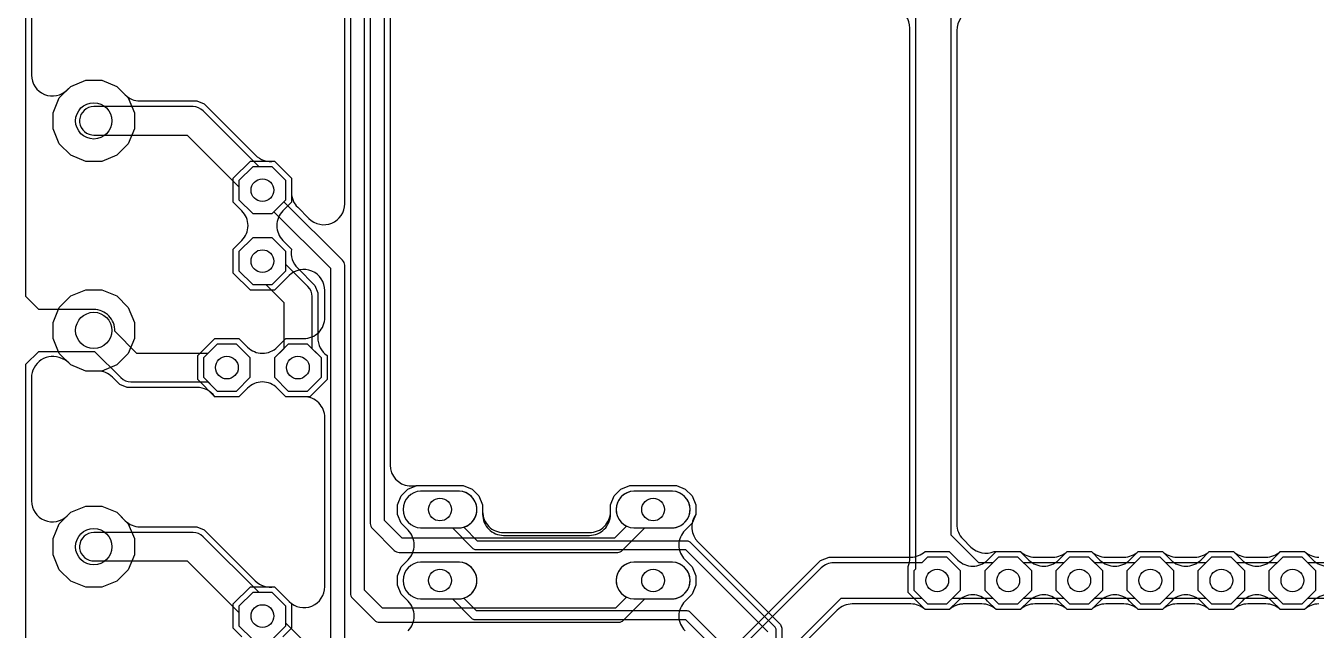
# Model space of a CAD drawing. Header units: millimetres. Extents: x -12 to 258, y 0 to 147.
# Drawn here: x 41.15 to 87.29, y 70.76 to 92.39 of the extents above; entities that cross this region are included whole.
import ezdxf

# ---------------------------------------------------------------- set-up
doc = ezdxf.new("R2010")
doc.units = ezdxf.units.MM

msp = doc.modelspace()

# ---------------------------------------------------------------- linework, layer by layer
at = {"layer": '16_copper'}
for points in [[(88.43, 73.175), (86.99, 73.175), (86.787, 73.378), (86.093, 73.378), (85.89, 73.175), (84.45, 73.175), (84.247, 73.378), (83.553, 73.378), (83.35, 73.175), (81.91, 73.175), (81.707, 73.378), (81.013, 73.378), (80.81, 73.175), (79.37, 73.175), (79.167, 73.378), (78.473, 73.378), (78.27, 73.175), (76.83, 73.175), (76.627, 73.378), (75.933, 73.378), (75.73, 73.175), (75.223, 73.175), (74.235, 74.163), (74.235, 96.979, 0.198912)], [(41.15, 67.861), (41.15, 80.279), (41.611, 80.74), (43.58, 80.74), (43.61, 80.741), (44.551, 79.801, 0.198912), (44.91, 79.652), (47.663, 79.652), (47.993, 79.322), (48.687, 79.322), (49.178, 79.813), (49.178, 80.507), (48.687, 80.998), (47.993, 80.998), (47.663, 80.668), (45.12, 80.668), (44.329, 81.46, 0.426147), (43.58, 82.24), (41.611, 82.24), (41.15, 82.701), (41.15, 95.389)], [(41.353, 94.995), (41.353, 90.629, 0.668182), (42.634, 90.099), (42.757, 90.222), (43.291, 90.443), (43.869, 90.443), (44.403, 90.222), (44.704, 89.921, 0.198912), (45.235, 89.701), (47.271, 89.701), (47.533, 89.593), (49.355, 87.771, 0.252914), (50.041, 87.551), (50.651, 86.941), (50.651, 86.079), (50.343, 85.77, 0.414214), (50.343, 84.71), (50.651, 84.401, 0.252913), (50.871, 83.715), (51.483, 83.103), (51.591, 82.841), (51.591, 81.232, 0.252913), (51.921, 80.591), (51.921, 79.729), (51.311, 79.119), (50.449, 79.119), (50.14, 79.427, 0.414214), (49.08, 79.427), (48.771, 79.119), (47.909, 79.119, 0.252913), (47.268, 79.449), (44.769, 79.449), (44.507, 79.557), (44.247, 79.817, 0.198912), (43.717, 80.037), (43.291, 80.037), (42.757, 80.258, 0.124038), (42.461, 80.477), (42.435, 80.486, 0.550867), (41.353, 79.787), (41.353, 75.389, 0.668182), (42.634, 74.859), (42.757, 74.982), (43.291, 75.203), (43.869, 75.203), (44.403, 74.982), (44.704, 74.681, 0.198912), (45.235, 74.461), (47.271, 74.461), (47.533, 74.353), (49.355, 72.531, 0.252914), (50.041, 72.311), (50.651, 71.701), (50.651, 70.839), (50.343, 70.53, 0.414214)], [(87.385, 71.702, 0.190508), (86.873, 71.499), (86.007, 71.499, 0.190567), (85.495, 71.702), (84.845, 71.702, 0.190508), (84.333, 71.499), (83.467, 71.499, 0.190567), (82.955, 71.702), (82.305, 71.702, 0.190508), (81.793, 71.499), (80.927, 71.499, 0.190567), (80.415, 71.702), (79.765, 71.702, 0.190508), (79.253, 71.499), (78.387, 71.499, 0.190567), (77.875, 71.702), (77.225, 71.702, 0.190508), (76.713, 71.499), (75.847, 71.499, 0.190567), (75.335, 71.702), (74.685, 71.702), (74.679, 71.702), (74.672, 71.702), (74.645, 71.7), (74.617, 71.699), (74.61, 71.698), (74.604, 71.697), (74.577, 71.693), (74.549, 71.689), (74.543, 71.688), (74.536, 71.687), (74.509, 71.68), (74.482, 71.674), (74.476, 71.672), (74.47, 71.67), (74.444, 71.661), (74.417, 71.652), (74.411, 71.65), (74.405, 71.648), (74.38, 71.636), (74.355, 71.625), (74.349, 71.622), (74.343, 71.619), (74.319, 71.605), (74.295, 71.592), (74.289, 71.588), (74.283, 71.585), (74.261, 71.569), (74.238, 71.554), (74.233, 71.55), (74.227, 71.546), (74.217, 71.537), (74.185, 71.511), (74.173, 71.499), (73.309, 71.499), (72.699, 72.109), (72.699, 73.044, 0.103555), (72.762, 73.345), (72.762, 92.306, 0.311114), (72.279, 93.006)], [(74.975, 92.943, 0.332209), (74.438, 92.225), (74.438, 74.558, 0.198911), (74.658, 74.028), (74.946, 73.739, 0.307456), (75.774, 73.581), (76.713, 73.581, 0.190567), (77.225, 73.378), (77.875, 73.378, 0.190508), (78.387, 73.581), (79.253, 73.581, 0.190567), (79.765, 73.378), (80.415, 73.378, 0.190508), (80.927, 73.581), (81.793, 73.581, 0.190567), (82.305, 73.378), (82.955, 73.378, 0.190508), (83.467, 73.581), (84.333, 73.581, 0.190567), (84.845, 73.378), (85.495, 73.378, 0.190508), (86.007, 73.581), (86.873, 73.581, 0.190567), (87.385, 73.378)], [(54.818, 70.74, 0.414214), (54.818, 71.8), (54.567, 72.051), (54.436, 72.368), (54.436, 72.712), (54.567, 73.029), (54.818, 73.28, 0.414214), (54.818, 74.34), (54.567, 74.591), (54.436, 74.908), (54.436, 75.252), (54.567, 75.569), (54.81, 75.812), (55.128, 75.944), (56.792, 75.944), (57.11, 75.812), (57.353, 75.569), (57.484, 75.252), (57.484, 74.906, 0.414214), (58.234, 74.156), (61.306, 74.156, 0.414214), (62.056, 74.906), (62.056, 75.252), (62.187, 75.569), (62.43, 75.812), (62.748, 75.944), (64.412, 75.944), (64.73, 75.812), (64.973, 75.569), (65.104, 75.252), (65.104, 74.908, 0.374193), (65.192, 73.911), (68.133, 70.969), (68.188, 70.839), (68.188, 61.626, 0.198912)], [(67.984, 61.231), (67.984, 70.768, 0.198912), (67.94, 70.876), (64.908, 73.908, 0.198912), (64.8, 73.952), (57.303, 73.952), (56.809, 74.447, 0.843821), (56.653, 75.74), (55.267, 75.74, 0.952079), (55.267, 74.42), (56.405, 74.42), (57.132, 73.692, 0.198912), (57.24, 73.648), (64.737, 73.648), (67.68, 70.705)], [(67.432, 68.884), (64.908, 71.408, 0.198912), (64.8, 71.452), (57.263, 71.452), (56.809, 71.907, 0.843821), (56.653, 73.2), (55.267, 73.2, 0.952079), (55.267, 71.88), (56.405, 71.88), (57.092, 71.192, 0.198912), (57.2, 71.148), (64.737, 71.148), (67.172, 68.713)]]:
    msp.add_lwpolyline(points, format="xyb", dxfattribs=at)
msp.add_lwpolyline([(72.965, 96.716), (72.965, 72.95), (72.902, 72.887), (72.902, 72.193), (73.393, 71.702), (74.087, 71.702), (74.29, 71.905), (75.73, 71.905), (75.933, 71.702), (76.627, 71.702), (76.83, 71.905), (78.27, 71.905), (78.473, 71.702), (79.167, 71.702), (79.37, 71.905), (80.81, 71.905), (81.013, 71.702), (81.707, 71.702), (81.91, 71.905), (83.35, 71.905), (83.553, 71.702), (84.247, 71.702), (84.45, 71.905), (85.89, 71.905), (86.093, 71.702), (86.787, 71.702), (86.99, 71.905), (88.43, 71.905)], dxfattribs=at)
for points in [[(50.448, 86.163), (50.448, 86.857), (49.957, 87.348), (49.49, 87.348), (47.489, 89.349, 0.198912), (47.13, 89.498), (43.58, 89.498, 0.929363), (43.506, 88.487), (43.58, 88.482), (46.92, 88.482), (48.772, 86.63), (48.772, 86.163), (49.263, 85.672), (49.957, 85.672)], [(51.718, 79.813), (51.718, 80.507), (51.388, 80.837), (51.388, 82.7, 0.198912), (51.239, 83.059), (50.448, 83.85), (50.448, 84.317), (49.957, 84.808), (49.263, 84.808), (48.772, 84.317), (48.772, 83.623), (49.263, 83.132), (49.73, 83.132), (50.372, 82.49), (50.372, 80.837), (50.042, 80.507), (50.042, 79.813), (50.533, 79.322), (51.227, 79.322)], [(64.337, 74.426, 0.906346), (64.273, 75.74), (62.887, 75.74, 0.952079), (62.887, 74.42), (64.273, 74.42)], [(50.448, 70.923), (50.448, 71.617), (49.957, 72.108), (49.49, 72.108), (47.489, 74.109, 0.198912), (47.13, 74.258), (43.58, 74.258, 0.929363), (43.506, 73.247), (43.58, 73.242), (46.92, 73.242), (48.772, 71.39), (48.772, 70.923), (49.263, 70.432), (49.957, 70.432)], [(64.337, 71.886, 0.906346), (64.273, 73.2), (62.887, 73.2, 0.952079), (62.887, 71.88), (64.273, 71.88)]]:
    msp.add_lwpolyline(points, format="xyb", close=True, dxfattribs=at)
at = {"layer": '1_copper'}
for points in [[(53.468, 112.772), (53.468, 74.578, 0.198912), (53.543, 74.398), (54.32, 73.62, 0.198912), (54.5, 73.546), (62.3, 73.546), (62.319, 73.548, 0.179039), (62.48, 73.62), (63.279, 74.42), (64.273, 74.42, 0.952079), (64.273, 75.74), (62.887, 75.74, 0.774213), (62.628, 74.487), (62.195, 74.054), (54.605, 74.054), (53.976, 74.683), (53.976, 112.878, 0.198912)], [(54.18, 112.969), (54.18, 76.673, 0.384843), (54.854, 75.927), (54.885, 75.925, 0.070764), (55.1, 75.944), (56.792, 75.944), (57.11, 75.812), (57.353, 75.569), (57.484, 75.252), (57.484, 75.007, 0.414214), (58.234, 74.257), (61.306, 74.257, 0.414214), (62.056, 75.007), (62.056, 75.252), (62.187, 75.569), (62.43, 75.812), (62.748, 75.944), (64.412, 75.944), (64.73, 75.812), (64.973, 75.569), (65.104, 75.252), (65.104, 74.908), (64.973, 74.591), (64.722, 74.34, 0.414214), (64.722, 73.28), (64.973, 73.029), (65.104, 72.712), (65.104, 72.368), (64.973, 72.051), (64.722, 71.8, 0.414214), (64.722, 70.74)], [(52.757, 98.244), (52.757, 72.089, 0.198912), (52.832, 71.909), (53.62, 71.12, 0.198912), (53.8, 71.046), (62.34, 71.046), (62.359, 71.048, 0.179039), (62.52, 71.12), (63.279, 71.88), (64.273, 71.88, 0.952079), (64.273, 73.2), (62.887, 73.2, 0.774213), (62.628, 71.947), (62.235, 71.554), (53.905, 71.554), (53.265, 72.194), (53.265, 98.349, 0.198912)], [(48.877, 70.53), (48.569, 70.839), (48.569, 71.701), (49.179, 72.311), (50.041, 72.311), (50.562, 71.79, 0.66818), (51.843, 72.321), (51.843, 78.369, 0.414214), (51.093, 79.119), (50.449, 79.119), (50.14, 79.427, 0.414214), (49.08, 79.427), (48.771, 79.119), (47.909, 79.119), (47.299, 79.729), (47.299, 80.591), (47.909, 81.201), (48.771, 81.201), (49.08, 80.893, 0.414214), (50.14, 80.893), (50.449, 81.201), (51.093, 81.201, 0.414214), (51.843, 81.951), (51.843, 82.919, 0.66818), (50.562, 83.45), (50.041, 82.929), (49.179, 82.929), (48.569, 83.539), (48.569, 84.401), (48.877, 84.71, 0.414214), (48.877, 85.77), (48.569, 86.079), (48.569, 86.941), (49.179, 87.551), (50.041, 87.551), (50.651, 86.941), (50.651, 86.426, 0.198912), (50.871, 85.896), (51.274, 85.493, 0.668179), (52.554, 86.023), (52.554, 93.791, 0.641794)], [(52.554, 70.305), (52.554, 83.82, 0.198912), (52.48, 84), (50.382, 86.097), (50.448, 86.163), (50.448, 86.857), (49.957, 87.348), (49.263, 87.348), (48.772, 86.857), (48.772, 86.163), (49.263, 85.672), (49.957, 85.672), (50.023, 85.738), (52.046, 83.715), (52.046, 70.2, 0.198912)], [(66.789, 70.475), (69.565, 73.251), (69.873, 73.378), (72.795, 73.378, 0.190508), (73.307, 73.581), (74.171, 73.581), (74.48, 73.273, 0.414214), (75.54, 73.273), (75.849, 73.581), (76.711, 73.581), (77.02, 73.273, 0.414214), (78.08, 73.273), (78.389, 73.581), (79.251, 73.581), (79.56, 73.273, 0.414214), (80.62, 73.273), (80.929, 73.581), (81.791, 73.581), (82.1, 73.273, 0.414214), (83.16, 73.273), (83.469, 73.581), (84.331, 73.581), (84.64, 73.273, 0.414214), (85.7, 73.273), (86.009, 73.581), (86.871, 73.581), (87.18, 73.273, 0.414214), (88.24, 73.273)], [(68.135, 69.737), (70.303, 71.905), (73.19, 71.905), (73.393, 71.702), (74.087, 71.702), (74.578, 72.193), (74.578, 72.887), (74.087, 73.378), (73.393, 73.378), (73.19, 73.175), (70.04, 73.175, 0.198912), (69.591, 72.989), (67.051, 70.449, 0.198912)], [(88.24, 71.807, 0.414214), (87.18, 71.807), (86.871, 71.499), (86.009, 71.499), (85.7, 71.807, 0.414214), (84.64, 71.807), (84.331, 71.499), (83.469, 71.499), (83.16, 71.807, 0.414214), (82.1, 71.807), (81.791, 71.499), (80.929, 71.499), (80.62, 71.807, 0.414214), (79.56, 71.807), (79.251, 71.499), (78.389, 71.499), (78.08, 71.807, 0.414214), (77.02, 71.807), (76.711, 71.499), (75.849, 71.499), (75.54, 71.807, 0.414214), (74.48, 71.807), (74.171, 71.499), (73.307, 71.499, 0.190567), (72.795, 71.702), (70.698, 71.702, 0.198912), (70.168, 71.482), (68.558, 69.872, 0.198912)]]:
    msp.add_lwpolyline(points, format="xyb", dxfattribs=at)
for points in [[(43.291, 87.537), (42.757, 87.758), (42.348, 88.167), (42.127, 88.701), (42.127, 89.279), (42.348, 89.813), (42.757, 90.222), (43.291, 90.443), (43.869, 90.443), (44.403, 90.222), (44.812, 89.813), (45.033, 89.279), (45.033, 88.701), (44.812, 88.167), (44.403, 87.758), (43.869, 87.537)], [(50.448, 83.623), (50.448, 84.317), (49.957, 84.808), (49.263, 84.808), (48.772, 84.317), (48.772, 83.623), (49.263, 83.132), (49.957, 83.132)], [(43.291, 80.037), (42.757, 80.258), (42.348, 80.667), (42.127, 81.201), (42.127, 81.779), (42.348, 82.313), (42.757, 82.722), (43.291, 82.943), (43.869, 82.943), (44.403, 82.722), (44.812, 82.313), (45.033, 81.779), (45.033, 81.201), (44.812, 80.667), (44.403, 80.258), (43.869, 80.037)], [(49.178, 79.813), (49.178, 80.507), (48.687, 80.998), (47.993, 80.998), (47.502, 80.507), (47.502, 79.813), (47.993, 79.322), (48.687, 79.322)], [(51.718, 79.813), (51.718, 80.507), (51.227, 80.998), (50.533, 80.998), (50.042, 80.507), (50.042, 79.813), (50.533, 79.322), (51.227, 79.322)], [(43.291, 72.297), (42.757, 72.518), (42.348, 72.927), (42.127, 73.461), (42.127, 74.039), (42.348, 74.573), (42.757, 74.982), (43.291, 75.203), (43.869, 75.203), (44.403, 74.982), (44.812, 74.573), (45.033, 74.039), (45.033, 73.461), (44.812, 72.927), (44.403, 72.518), (43.869, 72.297)], [(77.118, 72.193), (77.118, 72.887), (76.627, 73.378), (75.933, 73.378), (75.442, 72.887), (75.442, 72.193), (75.933, 71.702), (76.627, 71.702)], [(79.658, 72.193), (79.658, 72.887), (79.167, 73.378), (78.473, 73.378), (77.982, 72.887), (77.982, 72.193), (78.473, 71.702), (79.167, 71.702)], [(82.198, 72.193), (82.198, 72.887), (81.707, 73.378), (81.013, 73.378), (80.522, 72.887), (80.522, 72.193), (81.013, 71.702), (81.707, 71.702)], [(84.738, 72.193), (84.738, 72.887), (84.247, 73.378), (83.553, 73.378), (83.062, 72.887), (83.062, 72.193), (83.553, 71.702), (84.247, 71.702)], [(87.278, 72.193), (87.278, 72.887), (86.787, 73.378), (86.093, 73.378), (85.602, 72.887), (85.602, 72.193), (86.093, 71.702), (86.787, 71.702)]]:
    msp.add_lwpolyline(points, close=True, dxfattribs=at)
for points in [[(56.717, 74.426, 0.906346), (56.653, 75.74), (55.267, 75.74, 0.952079), (55.267, 74.42), (56.653, 74.42)], [(56.717, 71.886, 0.906346), (56.653, 73.2), (55.267, 73.2, 0.952079), (55.267, 71.88), (56.653, 71.88)]]:
    msp.add_lwpolyline(points, format="xyb", close=True, dxfattribs=at)
msp.add_lwpolyline([(51.28, 70.18), (50.448, 71.011), (50.448, 71.617), (49.957, 72.108), (49.263, 72.108), (48.772, 71.617), (48.772, 70.923), (49.263, 70.432)], dxfattribs=at)
at = {"layer": 'drills_PTH'}
for centre, radius in [((43.58, 88.99), 0.65), ((49.61, 86.51), 0.406), ((49.61, 83.97), 0.406), ((43.58, 81.49), 0.65), ((48.34, 80.16), 0.406), ((50.88, 80.16), 0.406), ((55.96, 75.08), 0.406), ((63.58, 75.08), 0.406), ((43.58, 73.75), 0.65), ((55.96, 72.54), 0.406), ((63.58, 72.54), 0.406), ((73.74, 72.54), 0.406), ((76.28, 72.54), 0.406), ((78.82, 72.54), 0.406), ((81.36, 72.54), 0.406), ((83.9, 72.54), 0.406), ((86.44, 72.54), 0.406), ((49.61, 71.27), 0.406)]:
    msp.add_circle(centre, radius, dxfattribs=at)

doc.saveas('drawing.dxf')
